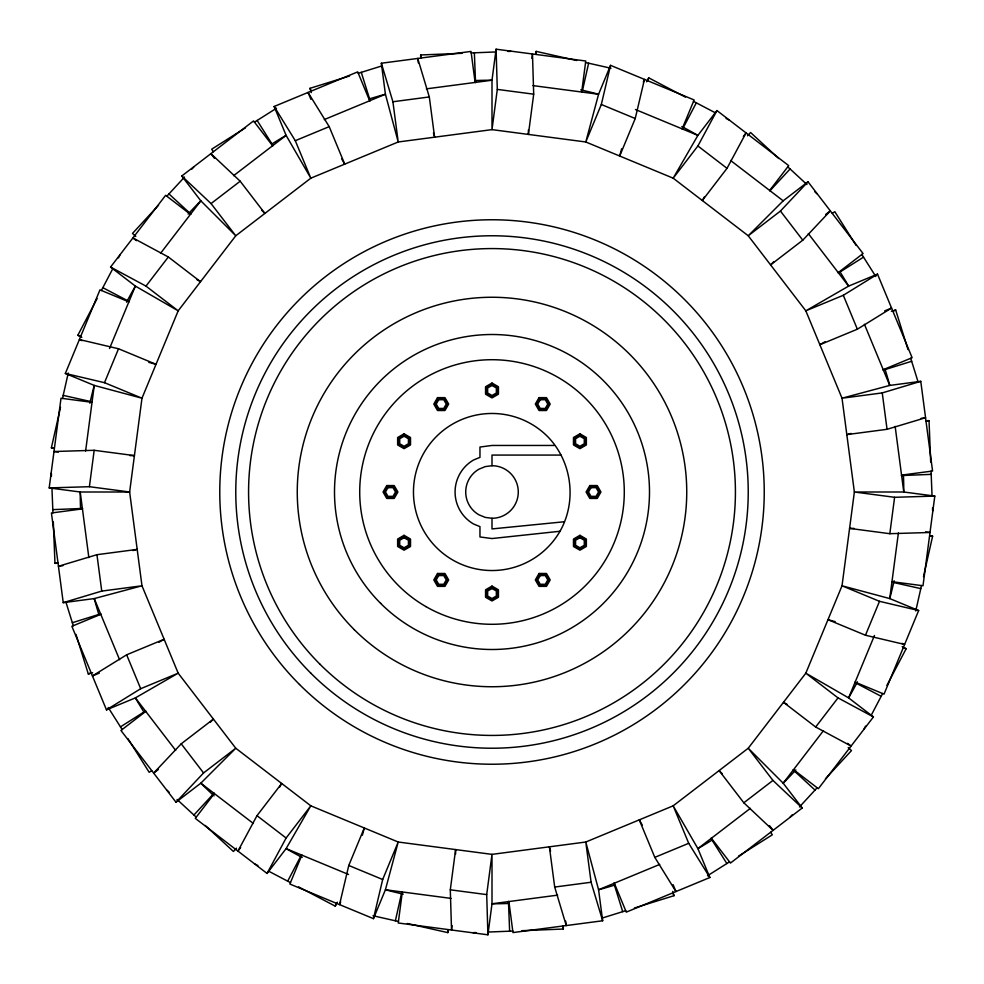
<?xml version="1.0" encoding="UTF-8"?>
<svg xmlns="http://www.w3.org/2000/svg" width="984" height="984" viewBox="0 0 984 984"><rect width="100%" height="100%" fill="white"/><g stroke="black" fill="none" stroke-linecap="round" stroke-linejoin="round"><path stroke-width="1.48" d="M407.351 923.496L447.806 932.611L447.978 929.634M536.022 54.366L536.194 51.389L576.649 60.504M49.2 487.916L89.396 486.699L129.63 492L141.979 398.212L178.178 310.821L235.766 235.766L310.821 178.178L398.212 141.979L492 129.63L585.788 141.979L673.179 178.178L748.234 235.766L805.822 310.821L842.021 398.212L854.37 492L842.021 585.788L805.822 673.179L748.234 748.234L673.179 805.822L585.788 842.021L492 854.37L398.212 842.021L310.821 805.822L235.766 748.234L178.178 673.179L141.979 585.788L129.63 492L80.221 492L49.2 487.916L61.008 398.237L92.029 402.321M85.608 451.041L94.255 385.421L65.35 373.453L99.962 289.874L128.867 301.854M89.396 486.699L94.181 450.303L134.427 455.604L129.937 455.604M496.084 49.2L492 80.221L492 129.63L497.301 89.396L496.084 49.2L585.763 61.008L581.679 92.029M402.321 891.971L398.237 922.992L487.916 934.8L492 903.779L492 854.37L486.699 894.604L487.916 934.8M531.889 58.425L532.479 53.997L533.697 94.181L528.396 134.427L528.396 129.937M452.111 925.575L451.521 930.003L450.303 889.819L455.604 849.573L455.604 854.063M854.063 528.396L849.573 528.396L889.819 533.697L894.604 497.301L934.8 496.084L922.992 585.763L891.971 581.679M898.392 532.959L889.745 598.579L918.65 610.547L884.038 694.126L855.133 682.146M54.304 448.458L51.389 447.806L60.504 407.351M62.496 398.508L68.253 372.985M535.542 54.304L536.194 51.389M395.371 920.79L401.915 891.725M582.085 92.275L588.629 63.21M447.806 932.611L448.458 929.696M915.747 611.015L921.504 585.492M923.496 576.649L932.611 536.194L929.696 535.542M362.358 835.207L364.301 827.974L348.767 865.465L339.541 904.604L340.673 901.861M373.453 918.65L382.678 879.511L398.212 842.021L385.421 889.745L373.453 918.65L289.874 884.038L301.854 855.133M610.547 65.35L598.579 94.255L585.788 141.979L601.322 104.489L610.547 65.35L694.126 99.962L682.146 128.867M621.642 148.793L619.699 156.025L635.234 118.535L644.459 79.396L643.327 82.139M298.558 886.879L335.273 906.153L336.208 903.324M647.792 80.676L648.727 77.847L685.442 97.121M109.531 348.533L135.386 286.11L110.565 267.058L165.632 195.299L190.453 214.34M65.35 373.453L104.489 382.678L118.535 348.767L156.025 364.301L148.793 362.358M560.007 531.262C577.202 501.102 571.938 461.152 547.522 436.478A78.523 78.523 0 0 0 431.841 441.521A78.523 78.523 0 0 0 446.957 556.329A78.523 78.523 0 0 0 560.007 531.262L492 538.543L479.958 536.957L479.958 526.637L473.538 523.98A36.925 36.925 0 0 1 473.538 460.02L479.958 457.363L479.958 447.043L492 445.457L554.423 445.457M835.207 621.642L827.974 619.699L865.465 635.234L879.511 601.322L918.65 610.547M874.469 635.467L848.614 697.89L873.435 716.942L818.368 788.701L793.547 769.66M81.807 337.352L77.847 335.273L97.121 298.558M101.34 290.526L112.779 268.718M118.461 257.894L119.888 255.176M646.648 81.807L648.727 77.847M287.685 881.172L301.534 854.788M682.466 129.212L696.315 102.828M335.273 906.153L337.352 902.193M864.112 728.824L865.539 726.106M871.221 715.282L882.66 693.474M886.879 685.442L906.153 648.727L902.193 646.648M279.444 787.36L281.695 783.473L256.984 815.674L237.943 851.086L240.662 847.544M267.058 873.435L286.11 838.024L310.821 805.822L286.11 848.614L267.058 873.435L195.299 818.368L214.34 793.547M716.942 110.565L697.89 135.386L673.179 178.178L697.89 145.976L716.942 110.565L788.701 165.632L769.66 190.453M704.556 196.64L702.305 200.527L727.016 168.325L746.056 132.914L743.338 136.456M160.54 253.331L200.822 200.822L181.782 176.001L253.54 120.934L272.593 145.755M110.565 267.058L145.976 286.11L168.325 256.984L200.527 281.695L196.64 279.444M787.36 704.556L783.473 702.305L815.674 727.016L838.024 697.89L873.435 716.942M823.46 730.669L783.178 783.178L802.218 807.999L730.46 863.066L711.407 838.245M158.559 205.201L132.52 233.417L135.804 236.455M166.788 196.283L184.537 177.058M191.782 169.199L193.86 166.936M747.545 135.804L750.583 132.52L778.799 158.559M193.922 815.023L214.131 793.129M769.869 190.871L790.078 168.977M236.455 848.196L233.417 851.48L205.201 825.441M790.14 817.064L792.218 814.801M799.463 806.941L817.212 787.717M825.441 778.799L851.48 750.583L848.196 747.545M210.244 722.281L213.417 719.107L181.216 743.818L153.664 773.092L158.387 769.463M176.001 802.218L203.565 772.944L235.766 748.234L200.822 783.178L176.001 802.218L120.934 730.46L145.755 711.407M807.999 181.782L783.178 200.822L748.234 235.766L780.435 211.056L807.999 181.782L863.066 253.54L838.245 272.593M773.756 261.719L770.583 264.893L802.784 240.182L830.336 210.908L825.613 214.537M233.602 175.681L286.11 135.386L274.142 106.481L357.709 71.869L369.677 100.774M181.782 176.001L211.056 203.565L240.182 181.216L264.893 213.417L261.719 210.244M722.281 773.756L719.107 770.583L743.818 802.784L772.944 780.435L802.218 807.999M750.398 808.319L697.89 848.614L709.858 877.519L626.291 912.131L614.323 883.226M245.447 127.859L211.695 149.187L213.294 151.708M254.413 122.188L276.516 108.215M832.292 213.294L834.813 211.695L856.141 245.447M120.466 726.869L145.657 710.952M838.343 273.048L863.534 257.132M151.708 770.706L149.187 772.305L127.859 738.554M707.484 875.785L729.587 861.812M738.554 856.141L772.305 834.813L770.706 832.292M158.941 642.269L164.131 639.268L126.641 654.803L92.434 675.946L99.323 673.093M106.481 709.858L140.687 688.714L178.178 673.179L135.386 697.89L106.481 709.858L71.869 626.291L100.774 614.323M877.519 274.142L848.614 286.11L805.822 310.821L843.313 295.286L877.519 274.142L912.131 357.709L883.226 369.677M825.059 341.731L819.869 344.732L857.359 329.197L891.566 308.053L884.678 310.907M75.989 634.434L88.326 674.028L90.983 672.699M893.017 311.301L895.674 309.972L908.011 349.566M324.277 119.581L385.421 94.255L381.337 63.234L471.028 51.426L475.112 82.447M274.142 106.481L295.286 140.687L329.197 126.641L344.732 164.131L341.731 158.941M642.269 825.059L639.268 819.869L654.803 857.359L688.714 843.313L709.858 877.519M659.723 864.419L598.579 889.745L602.663 920.766L512.971 932.574L508.888 901.553M311.301 92.594L309.972 88.326L349.566 75.989M358.213 73.296L381.731 65.977M891.406 311.301L895.674 309.972M72.336 622.712L100.786 613.844M883.214 370.156L911.664 361.288M88.326 674.028L92.594 672.699M602.269 918.023L625.787 910.704M634.434 908.011L674.028 895.674L672.699 891.406M137.182 549.392L96.949 554.693L58.437 566.267L62.865 565.677M63.234 602.663L101.746 591.089L141.979 585.788L94.255 598.579L63.234 602.663L51.426 512.971L82.447 508.888M920.766 381.337L889.745 385.421L842.021 398.212L882.254 392.911L920.766 381.337L932.574 471.028L901.553 475.112M846.818 434.608L887.051 429.307L925.563 417.733L921.135 418.323M132.852 550.56L135.743 549.785M848.257 434.215L851.148 433.44M53.308 521.914L54.969 563.34L57.884 562.75M926.116 421.25L929.031 420.66L930.692 462.086M426.379 88.855L492 80.221A411.779 411.779 0 0 0 475.174 80.565M381.337 63.234L392.911 101.746L429.307 96.949L434.608 137.182M492 465.715L485.198 466.613L478.864 469.233A26.285 26.285 0 0 0 478.864 514.767L485.198 517.387L492 518.285A26.285 26.285 0 0 0 518.285 492A26.285 26.285 0 0 0 492 465.715L492 455.075L560.978 455.075M549.392 846.818L554.693 887.051L591.089 882.254L602.663 920.766M557.62 895.145L492 903.779A411.779 411.779 0 0 0 508.826 903.435M563.93 521.791L492 528.925L492 518.285M420.771 57.945L420.66 54.969L462.086 53.308M471.139 52.939L495.752 51.955M507.965 51.463L511.04 51.34M926.055 420.771L929.031 420.66M52.804 509.638L82.582 508.445M901.418 475.555L931.196 474.362M54.969 563.34L57.945 563.229M472.96 932.66L476.035 932.537M488.248 932.045L512.861 931.061M521.914 930.692L563.34 929.031L563.229 926.055M94.181 450.303L53.997 451.521L58.425 452.111M889.819 533.697L930.003 532.479L925.575 531.889M51.389 447.806L54.366 447.978M929.634 536.022L932.611 536.194M532.959 85.608L598.579 94.255A411.779 411.779 0 0 0 580.732 89.888M497.301 89.396L533.697 94.181M934.8 496.084L903.779 492L854.37 492L894.604 497.301M450.303 889.819L486.699 894.604M451.041 898.392L385.421 889.745A411.779 411.779 0 0 0 403.268 894.112M585.492 62.496L611.015 68.253M63.21 395.371L92.275 401.915M891.725 582.085L920.79 588.629M372.985 915.747L398.508 921.504M118.535 348.767L79.396 339.541L82.139 340.673M865.465 635.234L904.604 644.459L901.861 643.327M77.847 335.273L80.676 336.208M903.324 647.792L906.153 648.727M635.467 109.531L697.89 135.386A411.779 411.779 0 0 0 681.789 126.567M601.322 104.489L635.234 118.535M879.511 601.322L842.021 585.788L889.745 598.579A411.779 411.779 0 0 0 894.112 580.732M104.489 382.678L141.979 398.212L94.255 385.421A411.779 411.779 0 0 0 89.888 403.268M348.767 865.465L382.678 879.511M348.533 874.469L286.11 848.614A411.779 411.779 0 0 0 302.211 857.433M693.474 101.34L715.282 112.779M726.106 118.461L728.824 119.888M102.828 287.685L129.212 301.534M854.788 682.466L881.172 696.315M255.176 864.112L257.894 865.539M268.718 871.221L290.526 882.66M168.325 256.984L132.914 237.943L136.456 240.662M815.674 727.016L851.086 746.056L847.544 743.338M730.595 160.478L783.178 200.822M697.89 145.976L727.016 168.325M838.024 697.89L805.822 673.179L848.614 697.89A411.779 411.779 0 0 0 857.433 681.789M145.976 286.11L178.178 310.821L135.386 286.11A411.779 411.779 0 0 0 126.567 302.211M256.984 815.674L286.11 838.024M253.331 823.46L200.822 783.178A411.779 411.779 0 0 0 214.094 795.871M787.717 166.788L806.941 184.537M814.801 191.782L817.064 193.86M168.977 193.922L190.871 214.131M793.129 769.869L815.023 790.078M166.936 790.14L169.199 792.218M177.058 799.463L196.283 817.212M240.182 181.216L210.908 153.664L214.537 158.387M743.818 802.784L773.092 830.336L769.463 825.613M808.319 233.602L848.614 286.11A411.779 411.779 0 0 0 839.905 271.707M780.435 211.056L802.784 240.182M772.944 780.435L748.234 748.234L783.178 783.178A411.779 411.779 0 0 0 795.871 769.906M211.056 203.565L235.766 235.766L200.822 200.822A411.779 411.779 0 0 0 188.128 214.094M181.216 743.818L203.565 772.944M175.681 750.398L135.386 697.89A411.779 411.779 0 0 0 144.095 712.293M861.812 254.413L875.785 276.516M257.132 120.466L273.048 145.657M710.952 838.343L726.869 863.534M108.215 707.484L122.188 729.587M329.197 126.641L308.053 92.434L310.907 99.323M654.803 857.359L675.946 891.566L673.093 884.678M309.972 88.326L311.301 90.983M672.699 893.017L674.028 895.674M864.419 324.277L889.745 385.421A411.779 411.779 0 0 0 885.059 369.258M843.313 295.286L857.359 329.197M688.714 843.313L673.179 805.822L697.89 848.614A411.779 411.779 0 0 0 712.293 839.905M295.286 140.687L310.821 178.178L286.11 135.386A411.779 411.779 0 0 0 271.707 144.095M126.641 654.803L140.687 688.714M119.581 659.723L94.255 598.579A411.779 411.779 0 0 0 98.941 614.742M910.704 358.213L918.023 381.731M361.288 72.336L370.156 100.786M613.844 883.214L622.712 911.664M65.977 602.269L73.296 625.787M429.307 96.949L417.733 58.437L418.323 62.865M554.693 887.051L566.267 925.563L565.677 921.135M433.44 132.852L434.215 135.743M549.785 848.257L550.56 851.148M420.66 54.969L421.25 57.884M562.75 926.116L563.34 929.031M895.145 426.379L903.779 492A411.779 411.779 0 0 0 903.435 475.174M882.254 392.911L887.051 429.307M591.089 882.254L585.788 842.021L598.579 889.745A411.779 411.779 0 0 0 614.742 885.059M392.911 101.746L398.212 141.979L385.421 94.255A411.779 411.779 0 0 0 369.258 98.941M96.949 554.693L101.746 591.089M88.855 557.62L80.221 492A411.779 411.779 0 0 0 80.565 508.826M931.061 471.139L932.045 495.752M932.537 507.965L932.66 511.04M474.362 52.804L475.555 82.582M508.445 901.418L509.638 931.196M51.34 472.96L51.463 476.035M51.955 488.248L52.939 512.861M386.761 485.555L383.034 492L386.761 498.445L394.19 498.445L397.917 492L394.19 485.555L386.761 485.555M437.523 397.634L433.796 404.08L437.523 410.525L444.952 410.525L448.679 404.08L444.952 397.634L437.523 397.634M387.364 486.613L384.264 492L387.364 497.387L393.588 497.387L396.687 492L393.588 486.613L387.364 486.613M438.126 398.692L435.026 404.08L438.126 409.455L444.35 409.455L447.449 404.08L444.35 398.692L438.126 398.692M387.954 487.646L385.445 492L387.954 496.354L392.997 496.354L395.507 492L392.997 487.646L387.954 487.646M438.716 399.713L436.207 404.08L438.716 408.434L443.759 408.434L446.269 404.08L443.759 399.713L438.716 399.713M437.523 573.475L433.796 579.92L437.523 586.366L444.952 586.366L448.679 579.92L444.952 573.475L437.523 573.475M539.048 397.634L535.321 404.08L539.048 410.525L546.477 410.525L550.204 404.08L546.477 397.634L539.048 397.634M438.126 574.545L435.026 579.92L438.126 585.308L444.35 585.308L447.449 579.92L444.35 574.545L438.126 574.545M539.65 398.692L536.551 404.08L539.65 409.455L545.874 409.455L548.974 404.08L545.874 398.692L539.65 398.692M438.716 575.566L436.207 579.92L438.716 584.287L443.759 584.287L446.269 579.92L443.759 575.566L438.716 575.566M540.241 399.713L537.731 404.08L540.241 408.434L545.284 408.434L547.793 404.08L545.284 399.713L540.241 399.713M539.048 573.475L535.321 579.92L539.048 586.366L546.477 586.366L550.204 579.92L546.477 573.475L539.048 573.475M589.81 485.555L586.083 492L589.81 498.445L597.239 498.445L600.966 492L597.239 485.555L589.81 485.555M539.65 574.545L536.551 579.92L539.65 585.308L545.874 585.308L548.974 579.92L545.874 574.545L539.65 574.545M590.412 486.613L587.313 492L590.412 497.387L596.636 497.387L599.736 492L596.636 486.613L590.412 486.613M540.241 575.566L537.731 579.92L540.241 584.287L545.284 584.287L547.793 579.92L545.284 575.566L540.241 575.566M591.003 487.646L588.493 492L591.003 496.354L596.046 496.354L598.555 492L596.046 487.646L591.003 487.646M404.08 433.796L397.634 437.523L397.634 444.952L404.08 448.679L410.525 444.952L410.525 437.523L404.08 433.796M492 383.034L485.555 386.761L485.555 394.19L492 397.917L498.445 394.19L498.445 386.761L492 383.034M404.08 435.026L398.692 438.126L398.692 444.35L404.08 447.449L409.455 444.35L409.455 438.126L404.08 435.026M492 384.264L486.613 387.364L486.613 393.588L492 396.687L497.387 393.588L497.387 387.364L492 384.264M404.08 436.207L399.713 438.716L399.713 443.759L404.08 446.269L408.434 443.759L408.434 438.716L404.08 436.207M492 385.445L487.646 387.954L487.646 392.997L492 395.507L496.354 392.997L496.354 387.954L492 385.445M404.08 535.321L397.634 539.048L397.634 546.477L404.08 550.204L410.525 546.477L410.525 539.048L404.08 535.321M579.92 433.796L573.475 437.523L573.475 444.952L579.92 448.679L586.366 444.952L586.366 437.523L579.92 433.796M404.08 536.551L398.692 539.65L398.692 545.874L404.08 548.974L409.455 545.874L409.455 539.65L404.08 536.551M579.92 435.026L574.545 438.126L574.545 444.35L579.92 447.449L585.308 444.35L585.308 438.126L579.92 435.026M404.08 537.731L399.713 540.241L399.713 545.284L404.08 547.793L408.434 545.284L408.434 540.241L404.08 537.731M579.92 436.207L575.566 438.716L575.566 443.759L579.92 446.269L584.287 443.759L584.287 438.716L579.92 436.207M492 586.083L485.555 589.81L485.555 597.239L492 600.966L498.445 597.239L498.445 589.81L492 586.083M579.92 535.321L573.475 539.048L573.475 546.477L579.92 550.204L586.366 546.477L586.366 539.048L579.92 535.321M492 587.313L486.613 590.412L486.613 596.636L492 599.736L497.387 596.636L497.387 590.412L492 587.313M579.92 536.551L574.545 539.65L574.545 545.874L579.92 548.974L585.308 545.874L585.308 539.65L579.92 536.551M492 588.493L487.646 591.003L487.646 596.046L492 598.555L496.354 596.046L496.354 591.003L492 588.493M579.92 537.731L575.566 540.241L575.566 545.284L579.92 547.793L584.287 545.284L584.287 540.241L579.92 537.731M299.505 684.495A272.236 272.236 0 0 0 754.962 562.454A272.236 272.236 0 0 0 421.546 229.038A272.236 272.236 0 0 0 299.505 684.495M310.821 673.179A256.234 256.234 0 0 0 739.501 558.322A256.234 256.234 0 0 0 425.678 244.499A256.234 256.234 0 0 0 310.821 673.179M319.874 664.126A243.417 243.417 0 0 0 727.127 555.001A243.417 243.417 0 0 0 428.999 256.873A243.417 243.417 0 0 0 319.874 664.126M354.302 629.698A194.734 194.734 0 0 0 680.104 542.405A194.734 194.734 0 0 0 441.595 303.896A194.734 194.734 0 0 0 354.302 629.698M380.636 603.364A157.489 157.489 0 0 0 644.126 532.762A157.489 157.489 0 0 0 451.238 339.874A157.489 157.489 0 0 0 380.636 603.364M425.851 606.562A132.286 132.286 0 0 0 624.287 492A132.286 132.286 0 0 0 425.851 377.438A132.286 132.286 0 0 0 425.851 606.562"/></g></svg>
